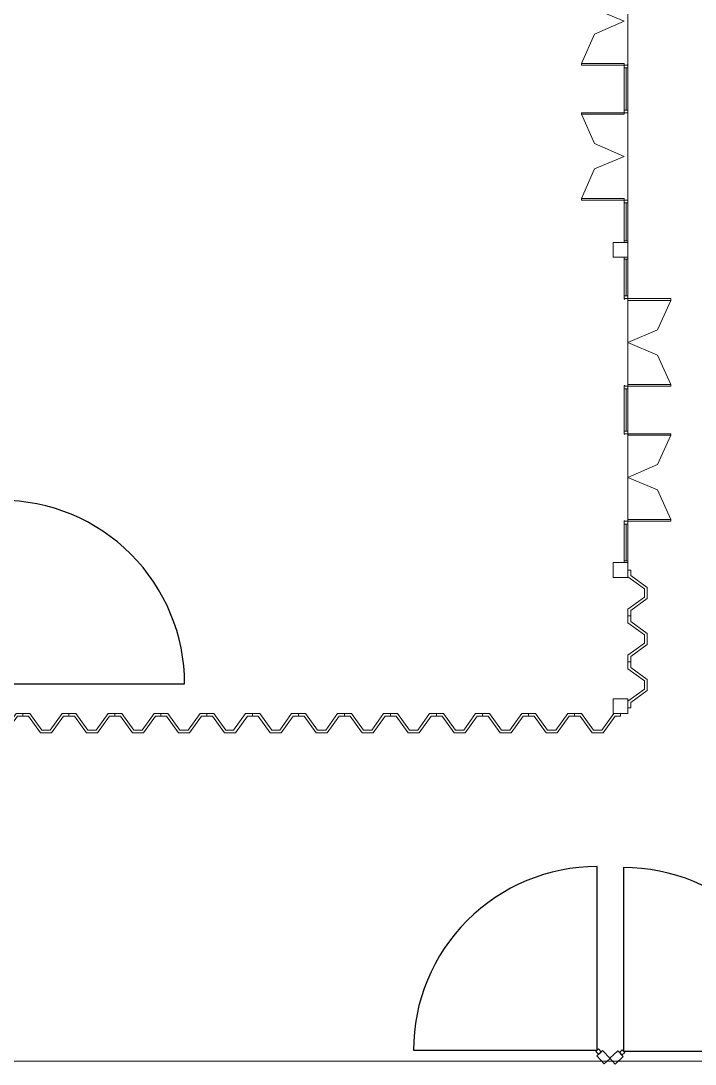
# Model space of a CAD drawing. Header units: millimetres. Extents: x 379 to 563, y 812 to 870.
# Drawn here: x 482.5 to 500.86, y 815.42 to 843.83 of the extents above; entities that cross this region are included whole.
import ezdxf

# ---------------------------------------------------------------- set-up
doc = ezdxf.new("R2010")
doc.units = ezdxf.units.MM
doc.layers.add('Cameras', color=7, linetype='Continuous')

msp = doc.modelspace()

# ---------------------------------------------------------------- linework, layer by layer
at = {"color": 7, "lineweight": 0}
for points in [[(499.03, 837.794), (499.03, 846.161)], [(497.765, 844.958), (498.116, 844.157), (498.93, 843.819)], [(498.93, 843.819), (498.116, 843.468), (497.765, 842.666)], [(498.93, 842.629), (498.93, 842.666), (497.765, 842.666), (497.765, 842.629), (498.93, 842.629), (498.93, 842.629)], [(498.93, 842.629), (499.017, 842.629)], [(498.93, 842.554), (498.93, 842.629)], [(498.93, 841.401), (498.93, 842.554)], [(498.93, 842.554), (499.03, 842.554)], [(498.98, 841.401), (498.98, 842.554)], [(499.017, 842.629), (499.017, 842.641)], [(499.017, 842.641), (499.03, 842.641)], [(499.03, 842.641), (499.03, 842.604)], [(499.03, 842.641), (499.03, 842.554)], [(498.93, 841.289), (498.93, 841.326), (497.765, 841.326), (497.765, 841.289), (498.93, 841.289), (498.93, 841.289)], [(497.765, 841.289), (498.116, 840.487), (498.93, 840.136)], [(498.93, 841.401), (498.93, 841.326)], [(498.93, 841.401), (499.03, 841.401)], [(498.93, 841.326), (499.017, 841.326)], [(499.017, 841.326), (499.017, 841.314)], [(499.017, 841.314), (499.03, 841.314)], [(499.03, 841.314), (499.03, 841.401)], [(499.03, 841.314), (499.03, 841.351)], [(498.93, 840.136), (498.116, 839.798), (497.765, 838.996)], [(498.93, 838.946), (498.93, 838.996), (497.765, 838.996), (497.765, 838.946), (498.93, 838.946), (498.93, 838.946)], [(498.93, 838.871), (498.93, 838.946)], [(498.93, 838.946), (499.017, 838.946)], [(498.93, 838.871), (498.93, 837.794)], [(498.93, 838.871), (499.03, 838.871)], [(498.98, 837.844), (498.98, 838.871)], [(499.017, 838.959), (499.03, 838.959)], [(499.017, 838.946), (499.017, 838.959)], [(499.03, 838.959), (499.03, 838.871)], [(499.03, 838.959), (499.03, 838.921)], [(498.629, 837.393), (499.03, 837.393), (499.03, 837.794), (498.629, 837.794), (498.629, 837.393), (498.629, 837.393)], [(498.93, 837.794), (499.03, 837.794), (499.03, 837.844), (498.93, 837.844), (498.93, 837.794), (498.93, 837.794)], [(498.93, 836.341), (498.93, 837.393)], [(498.93, 837.343), (499.03, 837.343)], [(498.98, 837.343), (498.98, 836.341)], [(499.03, 829.077), (499.03, 837.393)], [(498.93, 836.254), (498.93, 836.341)], [(499.03, 836.341), (498.93, 836.341)], [(498.93, 836.254), (498.93, 836.291)], [(498.942, 836.254), (498.93, 836.254)], [(499.03, 836.266), (498.942, 836.266)], [(498.942, 836.266), (498.942, 836.254)], [(499.03, 836.341), (499.03, 836.266)], [(499.03, 836.216), (499.03, 836.266), (500.195, 836.266), (500.195, 836.216), (499.03, 836.216), (499.03, 836.216)], [(499.03, 835.076), (499.832, 835.414), (500.195, 836.216)], [(500.195, 833.924), (499.832, 834.725), (499.03, 835.076)], [(498.93, 833.899), (498.93, 833.811)], [(498.93, 833.899), (498.93, 833.861)], [(498.942, 833.899), (498.93, 833.899)], [(498.942, 833.886), (498.942, 833.899)], [(499.03, 833.886), (498.942, 833.886)], [(499.03, 833.886), (499.03, 833.924), (500.195, 833.924), (500.195, 833.886), (499.03, 833.886), (499.03, 833.886)], [(499.03, 833.811), (499.03, 833.886)], [(498.93, 832.659), (498.93, 833.811)], [(499.03, 833.811), (498.93, 833.811)], [(498.98, 832.659), (498.98, 833.811)], [(499.03, 832.659), (498.93, 832.659)], [(498.93, 832.571), (498.93, 832.659)], [(498.93, 832.571), (498.93, 832.609)], [(498.942, 832.571), (498.93, 832.571)], [(498.942, 832.584), (498.942, 832.571)], [(499.03, 832.584), (498.942, 832.584)], [(499.03, 832.659), (499.03, 832.584)], [(499.03, 832.546), (499.03, 832.584), (500.195, 832.584), (500.195, 832.546), (499.03, 832.546), (499.03, 832.546)], [(499.03, 831.394), (499.832, 831.745), (500.195, 832.546)], [(500.195, 830.254), (499.832, 831.056), (499.03, 831.394)], [(498.942, 830.217), (498.93, 830.217)], [(498.93, 830.217), (498.93, 830.179)], [(498.93, 830.217), (498.93, 830.129)], [(498.942, 830.204), (498.942, 830.217)], [(499.03, 830.204), (498.942, 830.204)], [(499.03, 830.204), (499.03, 830.254), (500.195, 830.254), (500.195, 830.204), (499.03, 830.204), (499.03, 830.204)], [(499.03, 830.129), (499.03, 830.204)], [(498.93, 829.077), (498.93, 830.129)], [(499.03, 830.129), (498.93, 830.129)], [(498.98, 829.127), (498.98, 830.129)], [(498.629, 828.676), (499.03, 828.676), (499.03, 829.077), (498.629, 829.077), (498.629, 828.676), (498.629, 828.676)], [(499.03, 829.127), (498.93, 829.127)], [(499.03, 827.812), (499.03, 827.624), (499.105, 827.624), (499.105, 827.774), (499.556, 828.1), (499.556, 828.4), (499.105, 828.726), (499.105, 828.876), (499.03, 828.876), (499.03, 828.688), (499.481, 828.363), (499.481, 828.137), (499.03, 827.812), (499.03, 827.812)], [(499.03, 826.559), (499.03, 826.371), (499.105, 826.371), (499.105, 826.522), (499.556, 826.847), (499.556, 827.148), (499.105, 827.474), (499.105, 827.624), (499.03, 827.624), (499.03, 827.436), (499.481, 827.11), (499.481, 826.885), (499.03, 826.559), (499.03, 826.559)], [(499.03, 825.307), (499.03, 825.119), (499.105, 825.119), (499.105, 825.269), (499.556, 825.595), (499.556, 825.895), (499.105, 826.221), (499.105, 826.371), (499.03, 826.371), (499.03, 826.184), (499.481, 825.858), (499.481, 825.632), (499.03, 825.307), (499.03, 825.307)], [(498.629, 824.969), (499.03, 824.969), (499.03, 825.369), (498.629, 825.369), (498.629, 824.969), (498.629, 824.969)], [(481.495, 824.969), (481.307, 824.969), (481.307, 824.893), (481.458, 824.893), (481.783, 824.443), (482.084, 824.443), (482.409, 824.893), (482.56, 824.893), (482.56, 824.969), (482.372, 824.969), (482.046, 824.518), (481.821, 824.518), (481.495, 824.969), (481.495, 824.969)], [(482.748, 824.969), (482.56, 824.969), (482.56, 824.893), (482.71, 824.893), (483.036, 824.443), (483.336, 824.443), (483.662, 824.893), (483.812, 824.893), (483.812, 824.969), (483.624, 824.969), (483.299, 824.518), (483.073, 824.518), (482.748, 824.969), (482.748, 824.969)], [(484, 824.969), (483.812, 824.969), (483.812, 824.893), (483.963, 824.893), (484.288, 824.443), (484.589, 824.443), (484.914, 824.893), (485.065, 824.893), (485.065, 824.969), (484.877, 824.969), (484.551, 824.518), (484.326, 824.518), (484, 824.969), (484, 824.969)], [(485.253, 824.969), (485.065, 824.969), (485.065, 824.893), (485.215, 824.893), (485.541, 824.443), (485.841, 824.443), (486.167, 824.893), (486.317, 824.893), (486.317, 824.969), (486.129, 824.969), (485.804, 824.518), (485.578, 824.518), (485.253, 824.969), (485.253, 824.969)], [(486.505, 824.969), (486.317, 824.969), (486.317, 824.893), (486.468, 824.893), (486.793, 824.443), (487.094, 824.443), (487.419, 824.893), (487.57, 824.893), (487.57, 824.969), (487.382, 824.969), (487.056, 824.518), (486.831, 824.518), (486.505, 824.969), (486.505, 824.969)], [(487.758, 824.969), (487.57, 824.969), (487.57, 824.893), (487.72, 824.893), (488.046, 824.443), (488.346, 824.443), (488.672, 824.893), (488.81, 824.893), (488.81, 824.969), (488.622, 824.969), (488.296, 824.518), (488.083, 824.518), (487.758, 824.969), (487.758, 824.969)], [(489.01, 824.969), (488.81, 824.969), (488.81, 824.893), (488.96, 824.893), (489.286, 824.443), (489.586, 824.443), (489.912, 824.893), (490.062, 824.893), (490.062, 824.969), (489.874, 824.969), (489.549, 824.518), (489.336, 824.518), (489.01, 824.969), (489.01, 824.969)], [(490.25, 824.969), (490.062, 824.969), (490.062, 824.893), (490.212, 824.893), (490.538, 824.443), (490.839, 824.443), (491.164, 824.893), (491.315, 824.893), (491.315, 824.969), (491.127, 824.969), (490.801, 824.518), (490.576, 824.518), (490.25, 824.969), (490.25, 824.969)], [(491.503, 824.969), (491.315, 824.969), (491.315, 824.893), (491.465, 824.893), (491.791, 824.443), (492.091, 824.443), (492.417, 824.893), (492.567, 824.893), (492.567, 824.969), (492.379, 824.969), (492.054, 824.518), (491.828, 824.518), (491.503, 824.969), (491.503, 824.969)], [(492.755, 824.969), (492.567, 824.969), (492.567, 824.893), (492.717, 824.893), (493.043, 824.443), (493.344, 824.443), (493.669, 824.893), (493.82, 824.893), (493.82, 824.969), (493.632, 824.969), (493.306, 824.518), (493.081, 824.518), (492.755, 824.969), (492.755, 824.969)], [(494.008, 824.969), (493.82, 824.969), (493.82, 824.893), (493.97, 824.893), (494.296, 824.443), (494.596, 824.443), (494.922, 824.893), (495.072, 824.893), (495.072, 824.969), (494.884, 824.969), (494.559, 824.518), (494.333, 824.518), (494.008, 824.969), (494.008, 824.969)], [(495.26, 824.969), (495.072, 824.969), (495.072, 824.893), (495.222, 824.893), (495.548, 824.443), (495.849, 824.443), (496.174, 824.893), (496.325, 824.893), (496.325, 824.969), (496.137, 824.969), (495.811, 824.518), (495.586, 824.518), (495.26, 824.969), (495.26, 824.969)], [(496.512, 824.969), (496.325, 824.969), (496.325, 824.893), (496.475, 824.893), (496.801, 824.443), (497.101, 824.443), (497.427, 824.893), (497.577, 824.893), (497.577, 824.969), (497.389, 824.969), (497.064, 824.518), (496.838, 824.518), (496.512, 824.969), (496.512, 824.969)], [(497.765, 824.969), (497.577, 824.969), (497.577, 824.893), (497.727, 824.893), (498.053, 824.443), (498.354, 824.443), (498.679, 824.893), (498.83, 824.893), (498.83, 824.969), (498.642, 824.969), (498.316, 824.518), (498.091, 824.518), (497.765, 824.969), (497.765, 824.969)], [(468.87, 815.5), (509.851, 815.5)]]:
    msp.add_lwpolyline(points, dxfattribs=at)
at = {"layer": 'Cameras', "color": 30}
for points in [[(486.961, 825.773, 0.414214), (481.961, 830.773), (481.961, 825.773)], [(498.189, 820.799, 0.414214), (493.191, 815.797), (498.191, 815.799)], [(503.91, 815.775, 0.414214), (498.908, 820.774), (498.91, 815.774)]]:
    msp.add_lwpolyline(points, format="xyb", close=True, dxfattribs=at)
at = {"layer": 'Cameras'}
for points in [[(498.299, 815.753), (498.228, 815.832), (498.154, 815.766), (498.225, 815.687)], [(498.545, 815.572), (498.341, 815.791), (498.18, 815.646), (498.384, 815.428)], [(498.682, 815.419), (498.901, 815.624), (498.757, 815.784), (498.538, 815.58)], [(498.863, 815.666), (498.943, 815.737), (498.877, 815.81), (498.797, 815.739)]]:
    msp.add_lwpolyline(points, close=True, dxfattribs=at)

doc.saveas('drawing.dxf')
